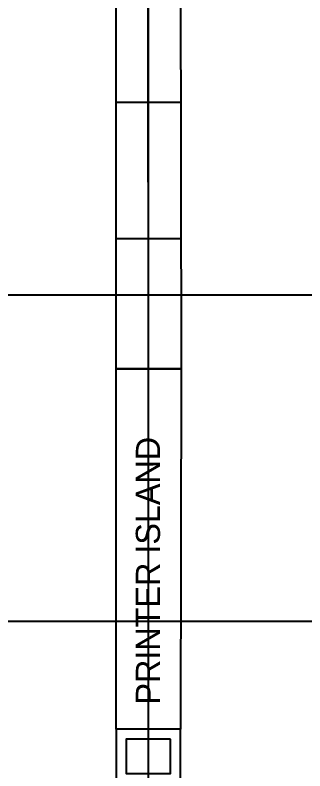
# Model space of a CAD drawing. Header units: millimetres. Extents: x 18694 to 89916, y 18694 to 89916.
# Drawn here: x 56843 to 60495, y 74926 to 84452 of the extents above; entities that cross this region are included whole.
import ezdxf

# ---------------------------------------------------------------- set-up
doc = ezdxf.new("R2010")
doc.units = ezdxf.units.MM
for name, color, linetype in [('E-B-FURR', 7, 'CONTINUOUS'), ('FILE_CABINETS', 7, 'CONTINUOUS'), ('GRIDLN', 7, 'CONTINUOUS'), ('PRINTER_ISLAND', 7, 'CONTINUOUS')]:
    doc.layers.add(name, color=color, linetype=linetype)

msp = doc.modelspace()

# ---------------------------------------------------------------- linework, layer by layer
at = {"layer": 'E-B-FURR', "color": 6}
for points in [[(58928, 75453.498394), (58115.2, 75453.498394), (58115.2, 74767.698394), (58928, 74767.698394), (58928, 75453.498394), (58928, 75453.498394)], [(58801, 75326.498394), (58242.2, 75326.498394), (58242.2, 74894.698394), (58801, 74894.698394), (58801, 75326.498394), (58801, 75326.498394)]]:
    msp.add_lwpolyline(points, close=True, dxfattribs=at)
at = {"layer": 'FILE_CABINETS', "color": 1}
for p, q in [((58524.775, 79991.95203), (58521.6, 85029.298394)), ((58115.2, 83354.456278), (58930.109978, 83355.483555)), ((58120.741061, 81637.801901), (58932.273982, 81638.824911))]:
    msp.add_line(p, q, dxfattribs=at)
msp.add_lwpolyline([(58115.2, 79991.95203), (58115.2, 85029.298394), (58928, 85029.298394), (58934.35, 79991.95203), (58115.2, 79991.95203), (58115.2, 79991.95203)], close=True, dxfattribs=at)
at = {"layer": 'GRIDLN', "color": 9}
for p, q in [((58521.6, 88696.8), (58521.6, 18694.4)), ((88696.8, 80924.4), (18694.4, 80924.4)), ((88696.8, 76809.6), (18694.4, 76809.6))]:
    msp.add_line(p, q, dxfattribs=at)
at = {"layer": 'PRINTER_ISLAND'}
msp.add_lwpolyline([(58115.2, 75453.498394), (58115.2, 79991.95203), (58934.35, 79991.95203), (58928, 75453.498394), (58115.2, 75453.498394), (58115.2, 75453.498394)], close=True, dxfattribs=at)

# ---------------------------------------------------------------- texts
msp.add_text('PRINTER ISLAND', height=304.8, rotation=90, dxfattribs=at).set_placement((58668.996886, 75762.29511))

doc.saveas('drawing.dxf')
